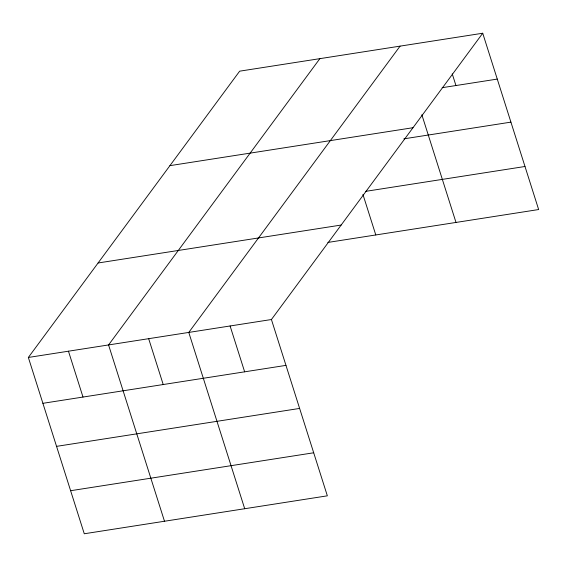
<?xml version="1.0" encoding="UTF-8"?>
<svg xmlns="http://www.w3.org/2000/svg" width="567" height="567" viewBox="0 0 567 567"><rect width="100%" height="100%" fill="white"/><g stroke="black" fill="none" stroke-linecap="round" stroke-linejoin="round"><path stroke-width="0.85" d="M482.723 33.233L271.423 319.526L327.35 495.827L84.277 533.767L28.35 357.458L239.65 71.173L482.723 33.233L538.65 209.542L327.839 242.442M319.866 58.649L108.566 344.942L164.494 521.25M400.075 46.133L188.776 332.425L244.703 508.727M442.175 87.687L497.266 79.089M169.923 165.649L412.996 127.71M403.867 138.844L510.924 122.132M365.623 191.363L524.992 166.492M98.077 262.989L341.15 225.049M28.35 357.458L271.423 319.526M42.894 403.314L285.966 365.375M56.551 446.364L299.624 408.424M70.62 490.717L313.693 452.778M452.246 73.866L455.946 85.539M421.855 114.775L456.003 222.441M362.937 194.438L375.793 234.958M230.096 325.975L244.646 371.824M148.667 338.683L163.218 384.539M68.458 351.2L83.002 397.056"/></g></svg>
